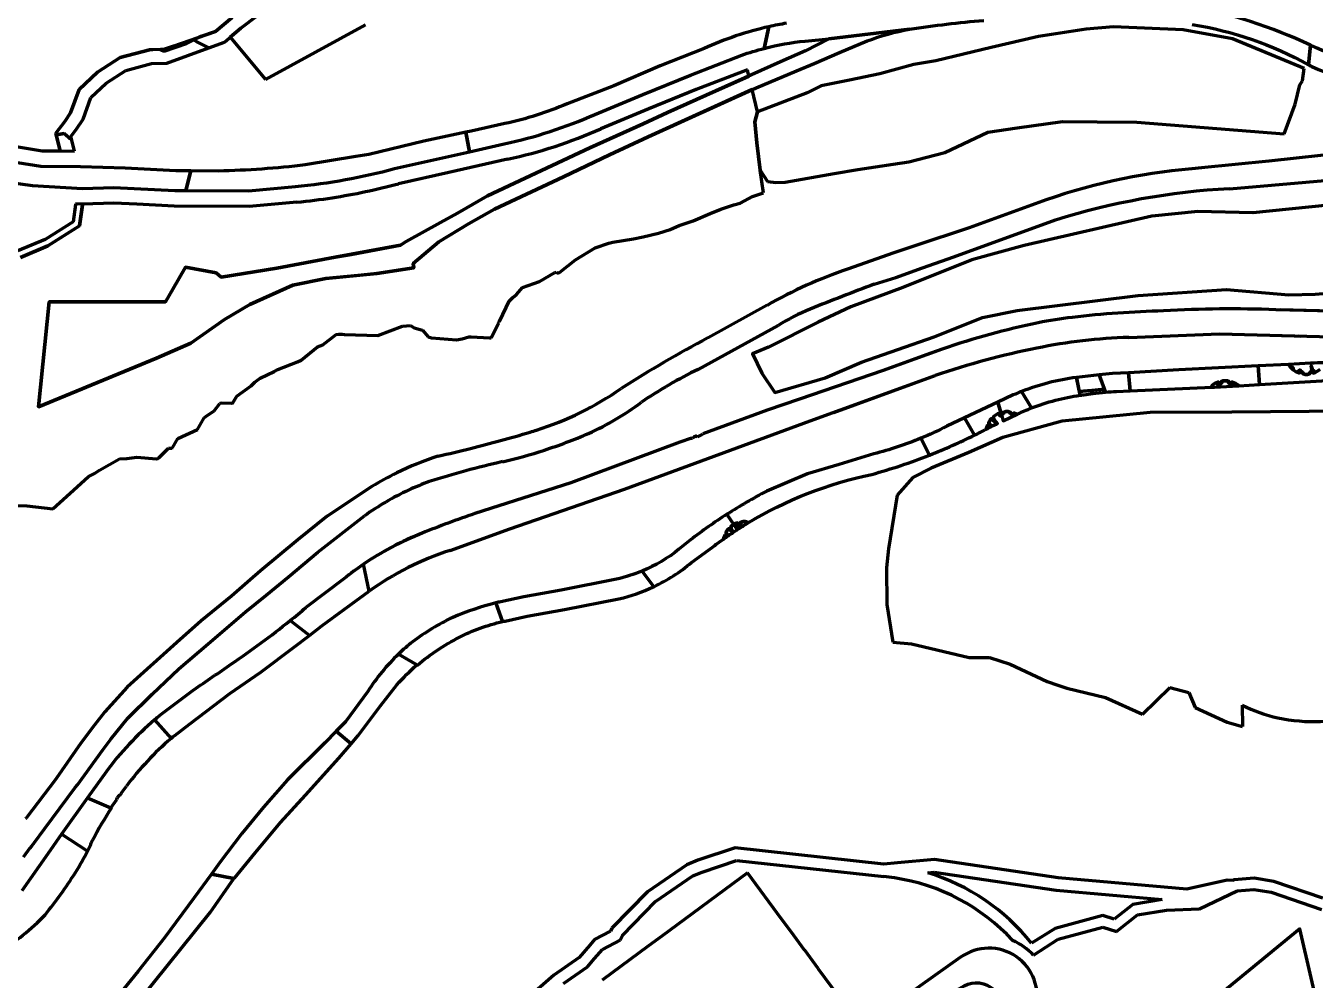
# Model space of a CAD drawing. Header units: inches. Extents: x 4096 to 6070, y 2882 to 5388.
# Drawn here: x 4462.8 to 4648.2, y 4302.5 to 4439.7 of the extents above; entities that cross this region are included whole.
import ezdxf

# ---------------------------------------------------------------- set-up
doc = ezdxf.new("R2010")
doc.units = ezdxf.units.IN
doc.header["$MEASUREMENT"] = 0
doc.linetypes.add('A_CONTINUOUS_LINE', pattern=[0])
for name, color, linetype, lineweight in [('access road', 150, 'Continuous', 30), ('conservation', 92, 'Continuous', 25), ('footpath line', 2, 'Continuous', 30), ('Hatch institutional', 131, 'Continuous', 15), ('Hatch residential', 51, 'Continuous', 15), ('road 2', 1, 'A_CONTINUOUS_LINE', 30), ('secondary road', 40, 'Continuous', 30)]:
    doc.layers.add(name, color=color, linetype=linetype, lineweight=lineweight)

# ---------------------------------------------------------------- blocks, each defined once
blk = doc.blocks.new('residential')
at = {"layer": 'Hatch residential', "lineweight": 90}
for p, q in [((4498.17, 4442.72), (4493.69, 4439.31)), ((4490.04, 4438.86), (4492.44, 4440.87)), ((4482.7, 4436.29), (4490.04, 4438.86)), ((4493.69, 4439.31), (4492.15, 4438.03)), ((4497.22, 4431.97), (4511.58, 4439.79)), ((4492.15, 4438.03), (4497.22, 4431.97)), ((4473.08, 4433.01), (4476.31, 4435.12)), ((4476.31, 4435.12), (4480.53, 4436.23)), ((4480.53, 4436.23), (4481.03, 4436.24)), ((4480.53, 4436.23), (4480.53, 4436.23)), ((4481.03, 4436.24), (4482.7, 4436.29)), ((4470.41, 4430.49), (4473.08, 4433.01)), ((4566.51, 4433.34), (4559.14, 4430.49)), ((4566.73, 4432.44), (4566.51, 4433.34)), ((4560.6, 4429.69), (4566.73, 4432.44)), ((4469.21, 4427.15), (4470.41, 4430.49)), ((4567.21, 4430.51), (4552.24, 4423.71)), ((4559.14, 4430.49), (4552.34, 4427.71)), ((4555.03, 4427.21), (4560.6, 4429.69)), ((4567.99, 4427.31), (4567.21, 4430.51)), ((4552.34, 4427.71), (4545.45, 4424.86)), ((4567.58, 4425.87), (4567.99, 4427.31)), ((4467.07, 4424.21), (4468.37, 4425.93)), ((4468.37, 4425.93), (4469.21, 4427.15)), ((4543.87, 4422.14), (4551.55, 4425.59)), ((4551.55, 4425.59), (4555.03, 4427.21)), ((4567.88, 4422.84), (4567.58, 4425.87)), ((4467.7, 4421.68), (4467.07, 4424.21)), ((4552.24, 4423.71), (4546.71, 4421.1)), ((4460.21, 4422.49), (4465.09, 4421.71)), ((4529.16, 4415.23), (4543.87, 4422.14)), ((4543.87, 4422.14), (4543.87, 4422.14)), ((4568.36, 4418.93), (4567.88, 4422.84)), ((4465.09, 4421.71), (4467.7, 4421.68)), ((4532.04, 4420.48), (4523.58, 4418.57)), ((4546.71, 4421.1), (4540.06, 4417.96)), ((4523.58, 4418.57), (4516.33, 4416.95)), ((4568.85, 4415.65), (4568.36, 4418.93)), ((4540.06, 4417.96), (4530.15, 4413.3)), ((4506.81, 4414.96), (4506.81, 4414.96)), ((4524.81, 4412.75), (4529.16, 4415.23)), ((4565.46, 4414.16), (4567.24, 4415.13)), ((4567.24, 4415.13), (4568.85, 4415.65)), ((4470.9, 4413.92), (4470.49, 4410.89)), ((4475.42, 4414.16), (4470.89, 4414.02)), ((4470.89, 4414.02), (4470.9, 4413.92)), ((4478.73, 4414.01), (4475.42, 4414.16)), ((4484.11, 4413.75), (4478.73, 4414.01)), ((4494.89, 4413.68), (4484.11, 4413.75)), ((4501.73, 4414.32), (4494.89, 4413.68)), ((4522.39, 4411.39), (4524.81, 4412.75)), ((4530.15, 4413.3), (4526.43, 4411.22)), ((4558.74, 4411.61), (4561.16, 4412.69)), ((4561.16, 4412.69), (4562.68, 4413.32)), ((4562.68, 4413.32), (4564.58, 4413.93)), ((4564.58, 4413.93), (4565.46, 4414.16)), ((4470.49, 4410.89), (4465.92, 4408.03)), ((4517.47, 4408.66), (4522.39, 4411.39)), ((4526.43, 4411.22), (4522.14, 4408.59)), ((4555.4, 4410.39), (4556.68, 4410.97)), ((4556.68, 4410.97), (4558.74, 4411.61)), ((4547.18, 4408.58), (4550.13, 4409.06)), ((4550.13, 4409.06), (4551.53, 4409.35)), ((4551.53, 4409.35), (4553.74, 4409.85)), ((4553.74, 4409.85), (4555.4, 4410.39)), ((4465.92, 4408.03), (4461.99, 4406.38)), ((4509.52, 4406.81), (4516.63, 4408.13)), ((4516.63, 4408.13), (4517.47, 4408.66)), ((4522.14, 4408.59), (4518.47, 4405.52)), ((4541.81, 4406.02), (4544.64, 4407.77)), ((4544.64, 4407.77), (4546.61, 4408.43)), ((4546.61, 4408.43), (4547.18, 4408.58)), ((4498.86, 4404.81), (4507.24, 4406.39)), ((4507.24, 4406.39), (4509.52, 4406.81)), ((4518.47, 4405.52), (4518.54, 4404.87)), ((4539.52, 4404.2), (4541.81, 4406.02)), ((4483.89, 4401.79), (4485.74, 4404.98)), ((4485.74, 4404.98), (4490.14, 4404.16)), ((4490.14, 4404.16), (4490.87, 4403.55)), ((4490.87, 4403.55), (4498.86, 4404.81)), ((4505.92, 4403.34), (4501.15, 4402.4)), ((4510.52, 4403.78), (4505.92, 4403.34)), ((4513.23, 4404.04), (4510.52, 4403.78)), ((4510.52, 4403.78), (4510.52, 4403.78)), ((4518.54, 4404.87), (4513.23, 4404.04)), ((4536.6, 4402.91), (4538.82, 4404.21)), ((4538.82, 4404.21), (4539.01, 4404.26)), ((4538.82, 4404.21), (4538.82, 4404.21)), ((4539.01, 4404.26), (4539.28, 4404.12)), ((4539.28, 4404.12), (4539.31, 4404.11)), ((4539.31, 4404.11), (4539.52, 4404.2)), ((4483.13, 4400.48), (4483.89, 4401.79)), ((4501.15, 4402.4), (4494.98, 4399.61)), ((4533.33, 4401.06), (4534.16, 4402.06)), ((4534.16, 4402.06), (4536.6, 4402.91)), ((4464.59, 4384.9), (4466.12, 4399.99)), ((4466.12, 4399.99), (4482.83, 4399.97)), ((4482.83, 4399.97), (4483.13, 4400.48)), ((4494.98, 4399.61), (4491.34, 4397.47)), ((4530.94, 4397.25), (4532.25, 4400.08)), ((4532.25, 4400.08), (4532.77, 4400.59)), ((4532.77, 4400.59), (4533.33, 4401.06)), ((4491.34, 4397.47), (4486.47, 4394.03)), ((4513.39, 4395.16), (4516.91, 4396.5)), ((4516.91, 4396.5), (4518.07, 4396.6)), ((4518.07, 4396.6), (4518.61, 4396.24)), ((4518.61, 4396.24), (4519.81, 4395.93)), ((4519.81, 4395.93), (4520.6, 4394.94)), ((4529.73, 4394.93), (4530.69, 4396.77)), ((4530.68, 4397.07), (4530.8, 4397.09)), ((4530.77, 4396.92), (4530.68, 4397.07)), ((4530.69, 4396.77), (4530.77, 4396.92)), ((4530.69, 4396.77), (4530.69, 4396.77)), ((4530.85, 4397.07), (4530.94, 4397.25)), ((4486.47, 4394.03), (4485.38, 4393.56)), ((4505.49, 4393.82), (4507.4, 4395.27)), ((4507.4, 4395.27), (4507.78, 4395.34)), ((4507.78, 4395.34), (4508.24, 4395.34)), ((4508.24, 4395.34), (4508.58, 4395.27)), ((4508.58, 4395.27), (4513.39, 4395.16)), ((4513.39, 4395.16), (4513.39, 4395.16)), ((4520.6, 4394.94), (4521.09, 4394.79)), ((4521.09, 4394.79), (4524.67, 4394.53)), ((4524.67, 4394.53), (4525.5, 4394.68)), ((4525.5, 4394.68), (4526.45, 4394.97)), ((4526.45, 4394.97), (4526.81, 4394.94)), ((4526.81, 4394.94), (4529.43, 4394.79)), ((4529.43, 4394.79), (4529.65, 4394.83)), ((4529.65, 4394.83), (4529.66, 4394.84)), ((4529.66, 4394.84), (4529.73, 4394.93)), ((4485.38, 4393.56), (4481.53, 4391.91)), ((4485.38, 4393.56), (4485.38, 4393.56)), ((4502.37, 4391.62), (4504.71, 4393.52)), ((4504.71, 4393.52), (4505.49, 4393.82)), ((4481.53, 4391.91), (4464.59, 4384.9)), ((4498.46, 4389.95), (4499.01, 4390.26)), ((4499.01, 4390.26), (4501.81, 4391.34)), ((4501.81, 4391.34), (4502.37, 4391.62)), ((4495.18, 4387.93), (4495.67, 4388.44)), ((4495.67, 4388.44), (4496.46, 4389)), ((4496.46, 4389), (4498.46, 4389.95)), ((4493.1, 4386.42), (4495.18, 4387.93)), ((4489.85, 4384.34), (4490.67, 4385.36)), ((4490.67, 4385.36), (4490.75, 4385.42)), ((4490.75, 4385.42), (4490.87, 4385.45)), ((4490.87, 4385.45), (4492.34, 4385.4)), ((4492.34, 4385.4), (4492.46, 4385.43)), ((4492.46, 4385.43), (4492.52, 4385.48)), ((4492.52, 4385.48), (4493.1, 4386.42)), ((4487.43, 4381.65), (4488.42, 4383.32)), ((4488.42, 4383.32), (4488.66, 4383.49)), ((4488.66, 4383.49), (4489.85, 4384.34)), ((4484.64, 4380.36), (4487.43, 4381.65)), ((4483.87, 4379.02), (4484.64, 4380.36)), ((4473.36, 4375.78), (4476.22, 4377.43)), ((4476.22, 4377.43), (4477.28, 4377.47)), ((4477.28, 4377.47), (4478.72, 4377.65)), ((4478.72, 4377.65), (4481.55, 4377.44)), ((4481.55, 4377.44), (4481.76, 4377.47)), ((4481.76, 4377.47), (4481.89, 4377.55)), ((4481.89, 4377.55), (4483.3, 4378.93)), ((4483.3, 4378.93), (4483.75, 4378.93)), ((4483.75, 4378.93), (4483.78, 4378.94)), ((4483.78, 4378.94), (4483.87, 4379.02)), ((4472.66, 4375.33), (4473.36, 4375.78)), ((4470.14, 4373.38), (4471.79, 4374.86)), ((4471.79, 4374.86), (4472.66, 4375.33)), ((4466.64, 4370.25), (4470.14, 4373.38)), ((4458.01, 4370.71), (4462.92, 4370.68)), ((4462.92, 4370.68), (4466.64, 4370.25))]:
    blk.add_line(p, q, dxfattribs=at)
for centre, radius, start, end in [((4517.39, 4488.08), 69.16, 282.2288, 293.9326), ((4493.05, 4504.26), 90.36, 278.7584, 284.9263), ((4493.05, 4504.26), 90.36, 275.5105, 278.7584), ((4529.75, 4394.26), 3.02, 68.67, 69.6599)]:
    blk.add_arc(centre, radius, start, end, dxfattribs=at)
blk = doc.blocks.new('conservation')
at = {"layer": 'conservation', "lineweight": 90}
blk.add_lwpolyline([(4650.02, 4413.89), (4639.18, 4412.78), (4631.26, 4412.97), (4624.67, 4412.28), (4606.3, 4408.1), (4598.78, 4406.02), (4588.85, 4402.07), (4581.38, 4399.25), (4576.68, 4397.05), (4569.55, 4393.48), (4567.23, 4392.5), (4568.58, 4389.74), (4570.48, 4386.96), (4577.7, 4389.05), (4582.92, 4391.33), (4593.38, 4394.94), (4600.32, 4397.73), (4605.31, 4398.72), (4616.9, 4400.18), (4622.68, 4400.88), (4635.38, 4401.75), (4644.38, 4401.01), (4648.14, 4401.07), (4654.11, 4401.59)], dxfattribs=at)
blk = doc.blocks.new('road')
at = {"layer": 'road 2', "lineweight": 90}
for p, q in [((4652.49, 4398.59), (4642.48, 4398.83)), ((4652.49, 4398.59), (4642.48, 4398.83)), ((4652.49, 4398.59), (4643.1, 4398.82)), ((4621.36, 4394.88), (4634.39, 4395.37)), ((4621.36, 4394.88), (4634.39, 4395.37)), ((4634.39, 4395.37), (4645.23, 4395.09)), ((4634.39, 4395.37), (4645.23, 4395.09)), ((4643.29, 4395.14), (4650.59, 4394.96)), ((4645.76, 4395.08), (4646.08, 4395.07)), ((4645.76, 4395.08), (4646.08, 4395.07)), ((4594.51, 4393.2), (4586.02, 4390.12)), ((4592.24, 4392.37), (4586.02, 4390.12)), ((4594.51, 4393.2), (4592.24, 4392.37)), ((4592.24, 4392.37), (4592.24, 4392.37)), ((4586.02, 4390.12), (4573.99, 4386.01)), ((4586.02, 4390.12), (4573.99, 4386.01)), ((4575.52, 4382.86), (4593.5, 4389.4)), ((4578.95, 4384.1), (4593.5, 4389.4)), ((4593.5, 4389.4), (4593.5, 4389.4)), ((4573.99, 4386.01), (4569.38, 4384.43)), ((4573.99, 4386.01), (4569.38, 4384.43)), ((4569.38, 4384.43), (4560.09, 4381)), ((4569.38, 4384.43), (4560.09, 4381)), ((4570.98, 4381.21), (4575.52, 4382.86)), ((4570.98, 4381.21), (4575.52, 4382.86)), ((4548.84, 4373.04), (4570.98, 4381.21)), ((4548.84, 4373.04), (4570.98, 4381.21)), ((4570.98, 4381.21), (4570.98, 4381.21)), ((4556.79, 4379.79), (4541.12, 4373.99)), ((4556.79, 4379.79), (4541.12, 4373.99)), ((4558.46, 4380.4), (4556.79, 4379.79)), ((4558.46, 4380.4), (4556.79, 4379.79)), ((4558.84, 4380.52), (4558.6, 4380.41)), ((4558.84, 4380.52), (4558.6, 4380.41)), ((4559.26, 4380.7), (4558.82, 4380.53)), ((4559.26, 4380.7), (4558.82, 4380.53)), ((4558.82, 4380.53), (4558.84, 4380.52)), ((4558.82, 4380.53), (4558.84, 4380.52)), ((4559.2, 4380.61), (4559.26, 4380.7)), ((4559.2, 4380.61), (4559.26, 4380.7)), ((4559.32, 4380.58), (4559.2, 4380.61)), ((4559.32, 4380.58), (4559.2, 4380.61)), ((4541.12, 4373.99), (4527.31, 4369.54)), ((4541.12, 4373.99), (4527.31, 4369.54)), ((4532.36, 4367.35), (4548.84, 4373.04)), ((4532.36, 4367.35), (4548.84, 4373.04)), ((4548.84, 4373.04), (4548.84, 4373.04)), ((4523.76, 4364.26), (4532.36, 4367.35)), ((4523.76, 4364.26), (4532.36, 4367.35)), ((4512.15, 4358.39), (4511.32, 4362.27)), ((4511.32, 4362.27), (4511.32, 4362.27)), ((4508.51, 4360.19), (4503.04, 4356.06)), ((4508.51, 4360.19), (4503.04, 4356.06)), ((4505.32, 4353.4), (4512.15, 4358.39)), ((4507.15, 4354.73), (4512.15, 4358.39)), ((4512.15, 4358.39), (4512.15, 4358.39)), ((4503.04, 4356.06), (4503.04, 4356.06)), ((4503.53, 4352.03), (4500.76, 4354.16)), ((4503.53, 4352.03), (4505.32, 4353.4)), ((4501.39, 4350.4), (4503.53, 4352.03)), ((4496.57, 4346.73), (4501.39, 4350.4)), ((4501.39, 4350.4), (4501.39, 4350.4)), ((4492.12, 4343.68), (4496.57, 4346.73)), ((4486.91, 4344.21), (4481.96, 4340.47)), ((4486.31, 4339.28), (4492.12, 4343.68)), ((4481.27, 4339.89), (4483.64, 4337.21)), ((4484.18, 4337.66), (4486.31, 4339.28)), ((4483.64, 4337.21), (4483.64, 4337.21)), ((4474.34, 4332.49), (4471.64, 4328.69)), ((4476.21, 4329.09), (4476.28, 4329.03)), ((4476.28, 4329.03), (4476.52, 4329.37)), ((4476.52, 4329.37), (4476.52, 4329.38)), ((4476.54, 4329.4), (4477.24, 4330.38)), ((4471.64, 4328.69), (4467.91, 4323.45)), ((4471.64, 4328.69), (4475.01, 4327.26)), ((4475.01, 4327.26), (4475.85, 4328.43)), ((4475.09, 4327.23), (4475.09, 4327.23)), ((4475.85, 4328.49), (4475.94, 4328.73)), ((4475.85, 4328.43), (4475.85, 4328.49)), ((4467.91, 4323.45), (4465.92, 4320.65)), ((4471.63, 4321.04), (4467.91, 4323.45)), ((4465.92, 4320.65), (4462.2, 4315.3)), ((4465.55, 4311.88), (4465.55, 4311.88))]:
    blk.add_line(p, q, dxfattribs=at)
for centre, radius, start, end in [((4619.31, 4343.8), 54.3, 96.4453, 101.6798), ((4619.31, 4343.8), 54.3, 96.4453, 101.6798), ((4629.93, 4255.39), 143.34, 91.4359, 96.6968), ((4629.93, 4255.39), 143.34, 91.4359, 96.6968), ((4635.94, 4232.66), 166.31, 87.7486, 93.3119), ((4635.94, 4232.66), 166.31, 87.7486, 93.3119), ((4629.75, 4291.48), 107.64, 101.486, 109.1082), ((4629.75, 4291.48), 107.64, 101.486, 109.1082), ((4623.86, 4315.82), 79.09, 91.8112, 101.4667), ((4623.86, 4315.82), 79.09, 91.8112, 101.4667), ((4632.94, 4271.98), 123.87, 101.5509, 108.5677), ((4632.94, 4271.98), 123.87, 101.5509, 108.5677), ((4558.28, 4383.41), 3.02, 290.3401, 306.9772), ((4558.28, 4383.41), 3.02, 290.3401, 306.9772), ((4558.28, 4383.41), 3.02, 273.552, 276.1128), ((4558.28, 4383.41), 3.02, 273.552, 276.1128), ((4564.42, 4258.37), 117.2, 108.4593, 112.4156), ((4564.42, 4258.37), 117.2, 108.4593, 112.4156), ((4535.54, 4326.63), 43.09, 111.5231, 128.8561), ((4535.54, 4326.63), 43.09, 111.5231, 124.1945), ((4536.46, 4324.74), 41.51, 107.814, 125.8484), ((4536.46, 4324.74), 41.51, 107.814, 125.8485), ((4535.54, 4326.63), 43.09, 124.1945, 128.8561), ((4427.97, 4443.98), 115.61, 309.0231, 310.4926), ((4427.97, 4443.98), 115.61, 303.8264, 309.0231), ((4278.99, 4652.7), 372.01, 303.9798, 304.9923), ((4510.62, 4305.5), 45.21, 129.3357, 130.4793), ((4510.62, 4305.5), 45.21, 130.4793, 143.3526), ((4510.62, 4305.5), 41.63, 130.3925, 143.3023), ((4510.62, 4305.5), 41.63, 129.4295, 130.3925), ((4478.46, 4327.07), 3.02, 138.0933, 146.6163), ((4478.46, 4327.07), 3.02, 129.6194, 130.058), ((4522.18, 4296.39), 56.29, 146.7824, 152.2709), ((4438.59, 4337.43), 36.88, 333.6192, 336.2575), ((4438.59, 4337.43), 36.88, 328.109, 333.6192), ((4407.89, 4357.86), 73.75, 321.4281, 327.2348), ((4442.33, 4334.06), 32.11, 300.8596, 316.312)]:
    blk.add_arc(centre, radius, start, end, dxfattribs=at)
blk = doc.blocks.new('road 5')
at = {"layer": 'footpath line', "lineweight": 90}
for p, q in [((4493.69, 4439.31), (4498.17, 4442.72)), ((4492.44, 4440.87), (4490.04, 4438.86)), ((4490.04, 4438.86), (4487.92, 4438.12)), ((4491.32, 4437.33), (4493.69, 4439.31)), ((4485.86, 4437.14), (4482.66, 4436.04)), ((4482.66, 4436.04), (4485.86, 4437.14)), ((4484.02, 4436.75), (4482.7, 4436.29)), ((4484.44, 4436.81), (4484.02, 4436.75)), ((4485.84, 4437.2), (4484.44, 4436.81)), ((4486.84, 4437.63), (4485.84, 4437.2)), ((4486.92, 4437.64), (4485.86, 4437.14)), ((4485.86, 4437.14), (4486.92, 4437.64)), ((4485.86, 4437.14), (4485.86, 4437.14)), ((4486.92, 4437.64), (4486.84, 4437.63)), ((4486.96, 4437.63), (4486.92, 4437.64)), ((4486.92, 4437.64), (4486.92, 4437.64)), ((4487.92, 4438.12), (4486.93, 4437.65)), ((4486.93, 4437.65), (4487.33, 4437.37)), ((4487.33, 4437.37), (4486.96, 4437.63)), ((4487.33, 4437.37), (4489.08, 4436.51)), ((4489.08, 4436.51), (4487.33, 4437.37)), ((4489.08, 4436.51), (4491.32, 4437.33)), ((4476.31, 4435.12), (4473.08, 4433.01)), ((4480.53, 4436.23), (4476.31, 4435.12)), ((4482.11, 4436.27), (4480.53, 4436.23)), ((4482.7, 4436.29), (4482.11, 4436.27)), ((4482.66, 4436.04), (4482.11, 4436.27)), ((4482.11, 4436.27), (4482.66, 4436.04)), ((4483.06, 4434.3), (4489.08, 4436.51)), ((4489.08, 4436.51), (4489.08, 4436.51)), ((4473.08, 4433.01), (4470.41, 4430.49)), ((4474.32, 4431.43), (4477.14, 4433.26)), ((4477.14, 4433.26), (4480.82, 4434.24)), ((4480.82, 4434.24), (4483.06, 4434.3)), ((4472.13, 4429.36), (4474.32, 4431.43)), ((4470.41, 4430.49), (4469.21, 4427.15)), ((4471, 4426.23), (4472.13, 4429.36)), ((4468.37, 4425.93), (4467.07, 4424.21)), ((4469.21, 4427.15), (4468.37, 4425.93)), ((4469.99, 4424.76), (4471, 4426.23)), ((4467.07, 4424.21), (4467.12, 4424)), ((4467.12, 4424), (4467.69, 4424.08)), ((4467.69, 4424.08), (4467.12, 4424)), ((4467.12, 4424), (4467.7, 4421.68)), ((4467.69, 4424.08), (4468.32, 4424.17)), ((4468.29, 4424.17), (4467.69, 4424.08)), ((4468.34, 4424.15), (4468.29, 4424.17)), ((4468.32, 4424.17), (4469.11, 4423.48)), ((4469.11, 4423.48), (4468.34, 4424.15)), ((4469.24, 4423.77), (4469.99, 4424.76)), ((4469.33, 4423.44), (4469.24, 4423.77)), ((4469.11, 4423.48), (4469.18, 4423.44)), ((4469.18, 4423.44), (4469.11, 4423.48)), ((4469.18, 4423.44), (4469.26, 4423.43)), ((4469.26, 4423.43), (4469.18, 4423.44)), ((4469.26, 4423.43), (4469.33, 4423.44)), ((4469.33, 4423.44), (4469.26, 4423.43)), ((4469.77, 4421.66), (4469.33, 4423.44)), ((4469.33, 4423.44), (4469.33, 4423.44)), ((4467.7, 4421.68), (4469.77, 4421.66)), ((4469.89, 4413.96), (4469.56, 4411.49)), ((4470.89, 4414.02), (4469.89, 4414.08)), ((4469.89, 4414.08), (4469.89, 4413.96)), ((4470.49, 4410.89), (4470.9, 4413.92)), ((4470.9, 4413.92), (4470.89, 4414.02)), ((4469.56, 4411.49), (4465.54, 4408.96)), ((4465.92, 4408.03), (4470.49, 4410.89)), ((4470.49, 4410.89), (4470.49, 4410.89)), ((4465.54, 4408.96), (4461.6, 4407.31)), ((4461.99, 4406.38), (4465.92, 4408.03)), ((4564.76, 4321.5), (4559.37, 4319.71)), ((4586.15, 4319.16), (4564.76, 4321.5)), ((4564.76, 4321.5), (4564.76, 4321.5)), ((4593.4, 4319.81), (4588.1, 4319.34)), ((4611.18, 4317.17), (4593.4, 4319.81)), ((4557.83, 4319.06), (4552.15, 4315.18)), ((4559.37, 4319.71), (4557.83, 4319.06)), ((4558.69, 4317.47), (4560, 4318.02)), ((4560, 4318.02), (4564.95, 4319.67)), ((4564.95, 4319.67), (4586.13, 4317.36)), ((4588.1, 4319.34), (4586.15, 4319.16)), ((4592.47, 4317.92), (4593.35, 4317.99)), ((4593.35, 4317.99), (4610.92, 4315.39)), ((4553.31, 4313.79), (4558.69, 4317.47)), ((4592.47, 4317.92), (4592.47, 4317.92)), ((4629.69, 4315.58), (4611.18, 4317.17)), ((4635.52, 4316.87), (4629.69, 4315.58)), ((4636.26, 4316.8), (4635.52, 4316.87)), ((4636.49, 4316.91), (4636.26, 4316.8)), ((4639.39, 4317.13), (4636.49, 4316.91)), ((4642.21, 4316.67), (4639.39, 4317.13)), ((4649.23, 4314.25), (4642.21, 4316.67)), ((4552.15, 4315.18), (4547.04, 4309.94)), ((4610.92, 4315.39), (4626.15, 4314.08)), ((4631.52, 4312.75), (4636.92, 4315.34)), ((4636.92, 4315.34), (4639.32, 4315.52)), ((4639.32, 4315.52), (4641.82, 4315.11)), ((4641.82, 4315.11), (4649.06, 4312.62)), ((4548.54, 4308.9), (4553.31, 4313.79)), ((4621.93, 4313.37), (4619.27, 4311.24)), ((4626.15, 4314.08), (4621.93, 4313.37)), ((4622.61, 4311.86), (4626.77, 4312.56)), ((4626.77, 4312.56), (4631.52, 4312.75)), ((4617.64, 4311.77), (4610.79, 4309.92)), ((4619.27, 4311.24), (4617.64, 4311.77)), ((4619.59, 4309.45), (4622.61, 4311.86)), ((4622.61, 4311.86), (4622.61, 4311.86)), ((4546.85, 4309.53), (4544.54, 4308.31)), ((4547.04, 4309.94), (4546.85, 4309.53)), ((4548.23, 4308.22), (4548.54, 4308.9)), ((4610.79, 4309.92), (4607.37, 4307.78)), ((4611.2, 4308.38), (4617.6, 4310.1)), ((4617.6, 4310.1), (4619.59, 4309.45)), ((4543.85, 4307.52), (4542.31, 4305.75)), ((4544.54, 4308.31), (4543.85, 4307.52)), ((4544.54, 4305.57), (4545.67, 4306.87)), ((4545.67, 4306.87), (4548.23, 4308.22)), ((4607.67, 4306.06), (4611.2, 4308.38)), ((4542.31, 4305.75), (4538.68, 4303.21)), ((4543.52, 4304.4), (4544.54, 4305.57)), ((4538.68, 4303.21), (4520.35, 4287.21)), ((4540.07, 4301.99), (4543.52, 4304.4))]:
    blk.add_line(p, q, dxfattribs=at)
for centre, radius, start, end in [((4583.4, 4288.55), 28.94, 81.5289, 84.5896), ((4583.4, 4288.55), 28.94, 42.723, 81.5289), ((4583.4, 4288.55), 30.74, 38.7364, 72.8371), ((4601.24, 4300.13), 8.74, 42.6884, 67.0065)]:
    blk.add_arc(centre, radius, start, end, dxfattribs=at)

msp = doc.modelspace()

# ---------------------------------------------------------------- linework, layer by layer
at = {"layer": 'access road', "lineweight": 90}
for points in [[(4630.47, 4439.87, -0.086674), (4647.2, 4434.06), (4647.48, 4436.87, 0.060653), (4629.89, 4442.62, 0.059778)], [(4572.12, 4440.03, 0.013518), (4569.62, 4439.54), (4568.94, 4436.42, -0.037314), (4574.8, 4437.47), (4578.2, 4437.77), (4589.83, 4439.19, -0.016975), (4600.52, 4440.44)], [(4648.82, 4390.26, -0.086249), (4647.93, 4389.74), (4647.81, 4389.76), (4647.88, 4389.88), (4648.05, 4389.98), (4647.97, 4390.1), (4647.79, 4390.21), (4647.56, 4390.79), (4647.65, 4390.32), (4647.57, 4389.93), (4647.43, 4389.94), (4647.43, 4389.76), (4647.34, 4389.79), (4647.27, 4389.76), (4647.35, 4389.69), (4647.4, 4389.71), (4647.44, 4389.67), (4647.2, 4389.57, -0.026678), (4646.88, 4389.55, -0.026678), (4646.56, 4389.57), (4646.32, 4389.67), (4646.36, 4389.71), (4646.41, 4389.69), (4646.49, 4389.76), (4646.42, 4389.79), (4646.33, 4389.76), (4646.33, 4389.94), (4646.19, 4389.93), (4645.96, 4390.21), (4645.79, 4390.1), (4645.71, 4389.98), (4645.88, 4389.88), (4645.95, 4389.76), (4645.83, 4389.74, -0.101199), (4644.8, 4390.38), (4644.9, 4390.37), (4645, 4390.43), (4644.92, 4390.51), (4644.87, 4390.55), (4644.8, 4390.58), (4644.75, 4390.52), (4644.75, 4390.43, -0.051384), (4644.36, 4390.91), (4644.33, 4391), (4639.95, 4390.78), (4640.15, 4388.1), (4649.91, 4388.69, -0.033758)], [(4649.49, 4391.24, 0.002546), (4647.49, 4391.16), (4644.33, 4391), (4644.36, 4390.91, 0.046151), (4644.71, 4390.47), (4644.8, 4390.58), (4644.89, 4390.54), (4645.02, 4390.42), (4644.96, 4390.4), (4644.85, 4390.34, 0.095927), (4645.83, 4389.74), (4645.95, 4389.76), (4645.88, 4389.88), (4645.71, 4389.98), (4645.79, 4390.1), (4645.96, 4390.21), (4646.19, 4389.93), (4646.33, 4389.94), (4646.33, 4389.82), (4646.39, 4389.78), (4646.42, 4389.79), (4646.49, 4389.76), (4646.36, 4389.65), (4646.56, 4389.57, 0.026678), (4646.88, 4389.55, 0.026678), (4647.2, 4389.57), (4647.39, 4389.65), (4647.27, 4389.76), (4647.34, 4389.79), (4647.37, 4389.78), (4647.43, 4389.82), (4647.43, 4389.94), (4647.57, 4389.93), (4647.65, 4390.32), (4647.65, 4390.32), (4647.56, 4390.79), (4647.79, 4390.21), (4647.97, 4390.1), (4648.05, 4389.98), (4647.88, 4389.88), (4647.81, 4389.76), (4647.93, 4389.74, 0.086249), (4648.82, 4390.26)]]:
    msp.add_lwpolyline(points, format="xyb", dxfattribs=at)
for points in [[(4522.14, 4408.59), (4526.43, 4411.22), (4530.15, 4413.3), (4540.06, 4417.96), (4546.71, 4421.1), (4552.24, 4423.71), (4567.77, 4430.77), (4573.57, 4433.2), (4576.1, 4434.25), (4579.76, 4435.81), (4583.75, 4437.49), (4583.75, 4437.49, -0.045282), (4589.83, 4439.19), (4578.2, 4437.77), (4574.85, 4436.09), (4571.26, 4434.47), (4560.6, 4429.69), (4555.03, 4427.21), (4551.55, 4425.59), (4543.87, 4422.14), (4529.16, 4415.23), (4524.81, 4412.75), (4522.39, 4411.39), (4517.47, 4408.66), (4516.63, 4408.13), (4507.24, 4406.39), (4498.86, 4404.81), (4490.87, 4403.55), (4490.14, 4404.16), (4485.74, 4404.98), (4483.89, 4401.79), (4482.83, 4399.97), (4466.12, 4399.99), (4464.59, 4384.9), (4481.53, 4391.91), (4486.47, 4394.03), (4491.34, 4397.47), (4494.98, 4399.61), (4501.15, 4402.4), (4505.92, 4403.34), (4513.23, 4404.04), (4518.54, 4404.87), (4518.47, 4405.52), (4522.14, 4408.59)], [(4558.31, 4432.58), (4565.7, 4435.44), (4565.7, 4435.44, -0.02122), (4568.94, 4436.42), (4569.62, 4439.54, 0.052459), (4560.28, 4436.38), (4553.99, 4433.89), (4547.29, 4431.03), (4540.59, 4428.45, -0.047108), (4531.65, 4425.6), (4526.8, 4424.52), (4526.03, 4424.36), (4526.55, 4421.55), (4531.55, 4422.68, 0.051259), (4544.56, 4426.93), (4551.49, 4429.8), (4558.31, 4432.58)], [(4675.47, 4433.08), (4670.72, 4433.05), (4661.22, 4433.38), (4661.22, 4433.38, -0.098119), (4648.29, 4436.49, 0.002921), (4647.48, 4436.87), (4647.2, 4434.06, -0.002515), (4647.65, 4433.81, 0.120671), (4664.22, 4430.93), (4672.28, 4430.66), (4675.13, 4430.64), (4675.47, 4433.08)], [(4523.09, 4420.76), (4526.55, 4421.55), (4526.03, 4424.36), (4519.97, 4423.06), (4512.08, 4421.18), (4510.19, 4420.88), (4502.93, 4419.66, -0.023646), (4490.46, 4418.78), (4486.48, 4418.8), (4485.77, 4415.99), (4494.8, 4415.94), (4501.52, 4416.56, 0.041228), (4515.79, 4419.14), (4523.09, 4420.76)], [(4486.48, 4418.8), (4484.34, 4418.81), (4477.05, 4419.18), (4470.64, 4419.4), (4464.9, 4419.46), (4461.57, 4419.99), (4455.06, 4418.51, 0.051665), (4458.85, 4417.39), (4463.71, 4416.71), (4470.92, 4416.27), (4475.44, 4416.41), (4484.17, 4416), (4485.77, 4415.99), (4486.48, 4418.8)], [(4639.95, 4390.78), (4628.56, 4390.2), (4621.3, 4389.8), (4621.55, 4387.2), (4633.34, 4387.7), (4633.27, 4387.94, -0.086249), (4634.16, 4388.46), (4634.28, 4388.44), (4634.21, 4388.32), (4634.04, 4388.22), (4634.12, 4388.1), (4634.3, 4387.99), (4634.52, 4388.27), (4634.66, 4388.26), (4634.66, 4388.38), (4634.72, 4388.42), (4634.75, 4388.41), (4634.82, 4388.44), (4634.74, 4388.51), (4634.69, 4388.49), (4634.65, 4388.53), (4634.89, 4388.63, -0.026678), (4635.21, 4388.65, -0.026678), (4635.53, 4388.63), (4635.77, 4388.53), (4635.73, 4388.49), (4635.68, 4388.51), (4635.6, 4388.44), (4635.67, 4388.41), (4635.7, 4388.42), (4635.76, 4388.38), (4635.76, 4388.26), (4635.9, 4388.27), (4636, 4388.14), (4636.22, 4388.15), (4636.38, 4388.22), (4636.22, 4388.32), (4636.14, 4388.44), (4636.26, 4388.46, -0.088664), (4637.18, 4387.92), (4640.15, 4388.1), (4639.95, 4390.78)], [(4613.81, 4389.12, 0.059572), (4605.94, 4387.1), (4607.36, 4384.73, -0.057158), (4614.34, 4386.55), (4613.81, 4389.12, 0.059572)], [(4621.3, 4389.8), (4619, 4389.67), (4617.1, 4389.47), (4618.02, 4387.01, -0.008443), (4619.6, 4387.12), (4621.55, 4387.2), (4621.3, 4389.8)], [(4637.15, 4387.92), (4637.15, 4387.94, 0.086249), (4636.26, 4388.46), (4636.14, 4388.44), (4636.22, 4388.32), (4636.38, 4388.22), (4636.22, 4388.15), (4636, 4388.14), (4635.9, 4388.27), (4635.76, 4388.26), (4635.76, 4388.38), (4635.7, 4388.42), (4635.67, 4388.41), (4635.6, 4388.44), (4635.68, 4388.51), (4635.73, 4388.49), (4635.77, 4388.53), (4635.53, 4388.63, 0.026678), (4635.21, 4388.65, 0.026678), (4634.89, 4388.63), (4634.65, 4388.53), (4634.69, 4388.49), (4634.74, 4388.51), (4634.82, 4388.44), (4634.75, 4388.41), (4634.72, 4388.42), (4634.66, 4388.38), (4634.66, 4388.26), (4634.52, 4388.27), (4634.3, 4387.99), (4634.12, 4388.1), (4634.04, 4388.22), (4634.21, 4388.32), (4634.28, 4388.44), (4634.16, 4388.46, 0.086249), (4633.27, 4387.94), (4633.34, 4387.7), (4633.67, 4387.71), (4637.15, 4387.92)], [(4605.94, 4387.1, 0.009412), (4604.75, 4386.61), (4602.52, 4385.56), (4603.06, 4383.74), (4603.14, 4383.83), (4603.28, 4383.82), (4603.28, 4383.94), (4603.34, 4383.98), (4603.37, 4383.97), (4603.44, 4384), (4603.36, 4384.07), (4603.31, 4384.05), (4603.27, 4384.09), (4603.51, 4384.19, -0.026678), (4603.83, 4384.21, -0.026678), (4604.15, 4384.19), (4604.39, 4384.09), (4604.35, 4384.05), (4604.3, 4384.07), (4604.22, 4384), (4604.29, 4383.97), (4604.32, 4383.98), (4604.38, 4383.94), (4604.38, 4383.82), (4604.52, 4383.83), (4604.62, 4383.7), (4604.83, 4383.71), (4605, 4383.78), (4604.83, 4383.88), (4604.76, 4384), (4604.87, 4384.02, -0.037057), (4605.28, 4383.83), (4605.39, 4383.89), (4605.39, 4383.89, -0.01687), (4607.36, 4384.73), (4605.94, 4387.1, 0.009412)], [(4616.03, 4387.25), (4614.24, 4387.08), (4614.34, 4386.55, -0.004503), (4614.91, 4386.62, -0.006676), (4616.16, 4386.8), (4616.03, 4387.25)], [(4617.86, 4387.42), (4616.03, 4387.25), (4616.16, 4386.8, -0.009924), (4618.02, 4387.01), (4617.86, 4387.42)], [(4602.52, 4385.56), (4597.73, 4383.3), (4599.17, 4380.82, 0.005592), (4600.85, 4381.68, -0.025594), (4600.92, 4381.98), (4601.01, 4382.17), (4601.06, 4382.21), (4601.05, 4382.15), (4601.12, 4382.17), (4601.14, 4382.23), (4601.22, 4382.23), (4601.51, 4382.18), (4601.41, 4382.32), (4601.37, 4382.44), (4601.24, 4382.42), (4601.21, 4382.52), (4601.22, 4382.61), (4601.31, 4382.85, -0.037206), (4601.58, 4383.21), (4602.39, 4382.46), (4602.47, 4382.5), (4602.03, 4383.02), (4601.89, 4383.5, -0.086249), (4602.78, 4384.02), (4602.9, 4384), (4602.82, 4383.88), (4602.66, 4383.78), (4602.74, 4383.66), (4602.91, 4383.55), (4603.06, 4383.74), (4602.52, 4385.56)], [(4599.17, 4380.82), (4597.73, 4383.3), (4595.18, 4382.09, -0.020098), (4591.44, 4380.37), (4592.71, 4377.96, 0.020902), (4599.17, 4380.82)], [(4601.58, 4383.21, 0.037206), (4601.31, 4382.85), (4601.22, 4382.61), (4601.21, 4382.52), (4601.24, 4382.42), (4601.37, 4382.44), (4601.41, 4382.32), (4601.51, 4382.18), (4601.22, 4382.23), (4601.14, 4382.23), (4601.12, 4382.17), (4601.05, 4382.15), (4601.06, 4382.21), (4601.01, 4382.17), (4600.92, 4381.98, 0.024748), (4600.85, 4381.69), (4600.86, 4381.68, 0.002903), (4601.72, 4382.14), (4602.39, 4382.46), (4601.58, 4383.21, 0.037206)], [(4604.3, 4384.07), (4604.35, 4384.05), (4604.39, 4384.09), (4604.15, 4384.19, 0.026678), (4603.83, 4384.21, 0.026678), (4603.51, 4384.19), (4603.27, 4384.09), (4603.31, 4384.05), (4603.36, 4384.07), (4603.44, 4384), (4603.37, 4383.97), (4603.34, 4383.98), (4603.28, 4383.94), (4603.28, 4383.82), (4603.14, 4383.83), (4603.06, 4383.74), (4603.31, 4382.9), (4605.28, 4383.83, 0.037057), (4604.87, 4384.02), (4604.76, 4384), (4604.83, 4383.88), (4605, 4383.78), (4604.83, 4383.71), (4604.62, 4383.7), (4604.52, 4383.83), (4604.38, 4383.82), (4604.38, 4383.94), (4604.32, 4383.98), (4604.29, 4383.97), (4604.22, 4384), (4604.3, 4384.07)], [(4584.42, 4375.18, 0.0259), (4592.71, 4377.96), (4591.44, 4380.37, -0.034701), (4584.69, 4378.13), (4579.69, 4376.58), (4575.17, 4375.27), (4569.29, 4372.77, 0.021338), (4563.58, 4369.45), (4563.62, 4369.38), (4564.55, 4367.99, -0.041728), (4565, 4368.21), (4565.12, 4368.19), (4565.05, 4368.07), (4564.88, 4367.97), (4564.96, 4367.85), (4565.14, 4367.74), (4565.36, 4368.02), (4565.5, 4368.01), (4565.5, 4368.13), (4565.56, 4368.17), (4565.59, 4368.16), (4565.66, 4368.19), (4565.58, 4368.26), (4565.53, 4368.24), (4565.49, 4368.28), (4565.73, 4368.38, -0.026678), (4566.05, 4368.4, -0.026678), (4566.37, 4368.38), (4566.61, 4368.28), (4566.57, 4368.24), (4566.52, 4368.26), (4566.44, 4368.19), (4566.51, 4368.16), (4566.53, 4368.16, -0.085857), (4584.42, 4375.18, 0.0259)], [(4563.08, 4365.89, -0.023548), (4563.14, 4366.17), (4563.24, 4366.35), (4563.29, 4366.39), (4563.28, 4366.33), (4563.35, 4366.35), (4563.37, 4366.41), (4563.45, 4366.41), (4563.74, 4366.36), (4563.64, 4366.51), (4563.6, 4366.63), (4563.47, 4366.61), (4563.44, 4366.71), (4563.45, 4366.8), (4563.53, 4367.04, -0.037206), (4563.81, 4367.39), (4564.43, 4366.82, -0.000533), (4564.53, 4366.89), (4564.25, 4367.21), (4564.11, 4367.69, -0.044361), (4564.55, 4367.99), (4563.62, 4369.38), (4563.59, 4369.43), (4563.57, 4369.45, 0.020639), (4558.34, 4365.78), (4556.67, 4364.41, -0.06944), (4551.4, 4361.29), (4553.04, 4359.03, 0.065679), (4558.48, 4362.53), (4561.43, 4364.67, -0.009084), (4563.08, 4365.89, -0.023548)], [(4564.55, 4367.99, 0.044361), (4564.11, 4367.69), (4564.25, 4367.21), (4564.53, 4366.89, -0.002811), (4565.06, 4367.24), (4564.55, 4367.99, 0.044361)], [(4566.52, 4368.15), (4566.44, 4368.19), (4566.52, 4368.26), (4566.57, 4368.24), (4566.61, 4368.28), (4566.37, 4368.38, 0.026678), (4566.05, 4368.4, 0.026678), (4565.73, 4368.38), (4565.49, 4368.28), (4565.53, 4368.24), (4565.58, 4368.26), (4565.66, 4368.19), (4565.59, 4368.16), (4565.56, 4368.17), (4565.5, 4368.13), (4565.5, 4368.01), (4565.36, 4368.02), (4565.14, 4367.74), (4564.96, 4367.85), (4564.88, 4367.97), (4565.05, 4368.07), (4565.12, 4368.19), (4565, 4368.21, 0.041728), (4564.55, 4367.99), (4565.06, 4367.24, -0.007653), (4566.52, 4368.15)], [(4563.74, 4366.36), (4563.74, 4366.36), (4563.45, 4366.41), (4563.37, 4366.41), (4563.35, 4366.35), (4563.28, 4366.33), (4563.29, 4366.39), (4563.24, 4366.35), (4563.14, 4366.17, 0.023548), (4563.08, 4365.89, -0.003598), (4563.74, 4366.36)], [(4563.81, 4367.39, 0.037206), (4563.53, 4367.04), (4563.45, 4366.8), (4563.44, 4366.71), (4563.47, 4366.61), (4563.6, 4366.63), (4563.64, 4366.51), (4563.74, 4366.36, -0.00366), (4564.43, 4366.82), (4563.81, 4367.39, 0.037206)], [(4548.04, 4357.3, 0.053526), (4553.04, 4359.03), (4551.4, 4361.29, -0.04395), (4547.7, 4360.12), (4539.72, 4358.55), (4534.36, 4357.6), (4531.07, 4356.88, 0.004328), (4530.33, 4356.7), (4531.31, 4354.02, -0.003521), (4531.68, 4354.1), (4534.86, 4354.8), (4540.22, 4355.76), (4548.04, 4357.3, 0.053526)], [(4525.04, 4351.75, -0.062504), (4531.31, 4354.02), (4530.33, 4356.7, 0.037017), (4524.15, 4354.63, 0.048743), (4518.36, 4351.11, 0.022663), (4516.36, 4349.36), (4519.06, 4347.75, -0.056782), (4525.04, 4351.75, -0.062504)], [(4516.12, 4344.91), (4516.12, 4344.91, -0.036518), (4519, 4347.79), (4516.36, 4349.36, 0.059581), (4511.93, 4343.97), (4508.73, 4339.61), (4507.4, 4338.25), (4509.55, 4336.47), (4510.57, 4337.67), (4513.69, 4341.85), (4516.12, 4344.91)], [(4597.17, 4305.76), (4591.35, 4301.66), (4584.28, 4296.43, -0.004455), (4584.24, 4296.41), (4577.77, 4291.7), (4563.06, 4280.8), (4565.36, 4278.13), (4572.91, 4283.71, -0.041434), (4573.1, 4283.85), (4584.52, 4292.28), (4586.79, 4293.96), (4593.41, 4298.84), (4596.78, 4301.14), (4597.67, 4301.68, -0.68561), (4602.99, 4296.95), (4607.95, 4298.36, 0.704699), (4597.17, 4305.76)]]:
    msp.add_lwpolyline(points, format="xyb", close=True, dxfattribs=at)
for points in [[(4617.1, 4389.47), (4613.82, 4389.11), (4614.24, 4387.08), (4617.86, 4387.42), (4617.1, 4389.47)], [(4507.77, 4334.37), (4509.55, 4336.47), (4507.4, 4338.25), (4505.76, 4336.57), (4500.39, 4331.29), (4496.95, 4327.36), (4493.81, 4323.58), (4490.67, 4319.37), (4489.44, 4317.7), (4492.69, 4317.07), (4492.75, 4317.16), (4495.77, 4320.84), (4499.37, 4325.14), (4502.98, 4329.07), (4502.98, 4329.07), (4507.77, 4334.37)], [(4489.25, 4312.21), (4492.69, 4317.07), (4489.44, 4317.7), (4486.91, 4314.26), (4482.71, 4308.57), (4478.92, 4303.79), (4476.83, 4301.19), (4478.88, 4299.31), (4479.04, 4299.49), (4489.25, 4312.21)]]:
    msp.add_lwpolyline(points, close=True, dxfattribs=at)
at = {"layer": 'Hatch institutional', "lineweight": 90}
for p, q in [((4615.23, 4439.18), (4608.37, 4438.12)), ((4619.14, 4439.51), (4615.23, 4439.18)), ((4629.15, 4439.1), (4619.14, 4439.51)), ((4636.26, 4437.77), (4629.15, 4439.1)), ((4608.37, 4438.12), (4601.58, 4436.53)), ((4646.59, 4433.53), (4636.26, 4437.77)), ((4636.26, 4437.77), (4636.26, 4437.77)), ((4601.58, 4436.53), (4593.59, 4434.63)), ((4590.43, 4434.09), (4585.58, 4432.77)), ((4593.59, 4434.63), (4590.43, 4434.09)), ((4646.34, 4431.75), (4646.59, 4433.53)), ((4577.14, 4431.04), (4575.09, 4430.03)), ((4581.19, 4431.83), (4577.14, 4431.04)), ((4585.58, 4432.77), (4581.19, 4431.83)), ((4645.29, 4428.41), (4645.93, 4431.16)), ((4645.93, 4431.16), (4646.34, 4431.75)), ((4575.09, 4430.03), (4567.99, 4427.31)), ((4567.99, 4427.31), (4567.58, 4425.87)), ((4643.67, 4424.13), (4645.29, 4428.41)), ((4567.58, 4425.87), (4567.88, 4422.84)), ((4605.31, 4424.99), (4611.84, 4425.92)), ((4611.84, 4425.92), (4616.8, 4425.88)), ((4616.8, 4425.88), (4622.51, 4425.81)), ((4622.51, 4425.81), (4643.67, 4424.13)), ((4594.91, 4421.47), (4601.09, 4424.36)), ((4601.09, 4424.36), (4605.31, 4424.99)), ((4567.88, 4422.84), (4568.36, 4418.93)), ((4587.46, 4419.76), (4589.71, 4420.1)), ((4589.71, 4420.1), (4594.91, 4421.47)), ((4568.36, 4418.93), (4569.42, 4417.27)), ((4571.94, 4417.2), (4579, 4418.45)), ((4579, 4418.45), (4582.38, 4419.02)), ((4582.38, 4419.02), (4587.46, 4419.76)), ((4569.42, 4417.27), (4570.58, 4417.15)), ((4570.58, 4417.15), (4571.94, 4417.2)), ((4611.79, 4382.83), (4611.24, 4382.69)), ((4624.42, 4384.09), (4611.79, 4382.83)), ((4636.15, 4384.14), (4624.42, 4384.09)), ((4664.78, 4384.38), (4636.15, 4384.14)), ((4611.24, 4382.69), (4603.24, 4380.5)), ((4611.24, 4382.69), (4611.24, 4382.69)), ((4603.24, 4380.5), (4598.37, 4378.32)), ((4598.37, 4378.32), (4592.93, 4376.09)), ((4592.93, 4376.09), (4590.31, 4374.72)), ((4590.31, 4374.72), (4588.03, 4372.2)), ((4588.03, 4372.2), (4586.82, 4364.48)), ((4586.82, 4364.48), (4586.51, 4361.75)), ((4586.51, 4361.75), (4586.57, 4356.48)), ((4586.57, 4356.48), (4587.42, 4351.05)), ((4587.42, 4351.05), (4590.13, 4350.81)), ((4590.13, 4350.81), (4598.38, 4348.85)), ((4598.38, 4348.85), (4601.32, 4348.84)), ((4601.32, 4348.84), (4604.3, 4347.88)), ((4604.3, 4347.88), (4609.63, 4345.39)), ((4609.63, 4345.39), (4611.16, 4344.87)), ((4611.16, 4344.87), (4612.46, 4344.43)), ((4612.46, 4344.43), (4618.01, 4343.12)), ((4623.33, 4340.71), (4627.26, 4344.55)), ((4627.26, 4344.55), (4629.97, 4343.84)), ((4618.01, 4343.12), (4623.33, 4340.71)), ((4629.97, 4343.84), (4630.92, 4341.66)), ((4637.65, 4342.03), (4637.72, 4338.93)), ((4630.92, 4341.66), (4635.52, 4339.58)), ((4635.52, 4339.58), (4637.72, 4338.93)), ((4566.54, 4317.91), (4554.19, 4308.8)), ((4571.48, 4311.21), (4566.54, 4317.91)), ((4572.8, 4309.43), (4571.48, 4311.21)), ((4554.19, 4308.8), (4552.3, 4307.41)), ((4574.73, 4306.81), (4572.8, 4309.43)), ((4552.3, 4307.41), (4545.62, 4302.47)), ((4552.3, 4307.41), (4552.3, 4307.41)), ((4576.7, 4304.15), (4574.76, 4306.77)), ((4576.75, 4304.07), (4576.7, 4304.15)), ((4576.76, 4304.07), (4576.75, 4304.06)), ((4576.75, 4304.06), (4576.75, 4304.07)), ((4581.56, 4297.56), (4576.76, 4304.07))]:
    msp.add_line(p, q, dxfattribs=at)
msp.add_lwpolyline([(4652.44, 4291.59), (4649.08, 4296.4), (4645.93, 4309.84), (4610.06, 4280.4), (4617.12, 4273.03), (4623.07, 4268.12), (4634.87, 4258.04), (4663.63, 4278.1)], close=True, dxfattribs=at)
for centre, radius, start, end in [((4647.9, 4362.56), 22.95, 243.4748, 257.1316), ((4647.99, 4364.84), 25.2, 258.0874, 286.0539)]:
    msp.add_arc(centre, radius, start, end, dxfattribs=at)
at = {"layer": 'secondary road', "lineweight": 90}
for p, q in [((4659.19, 4422.13), (4641.51, 4420.21)), ((4641.51, 4420.21), (4631.83, 4419.24)), ((4635.81, 4416.25), (4661.43, 4418.46)), ((4609.48, 4414.65), (4598.42, 4410.63)), ((4598.42, 4410.63), (4590.58, 4408.04)), ((4596.21, 4406.46), (4610.83, 4411.75)), ((4587.57, 4407.05), (4580.92, 4404.7)), ((4590.58, 4408.04), (4587.57, 4407.05)), ((4591.71, 4404.87), (4596.21, 4406.46)), ((4584.74, 4402.51), (4587.85, 4403.5)), ((4587.85, 4403.5), (4591.71, 4404.87)), ((4584.74, 4402.51), (4584.74, 4402.51)), ((4569.34, 4399.49), (4560.85, 4394.83)), ((4559.45, 4390.28), (4570.93, 4396.6)), ((4531.31, 4377.02), (4531.31, 4377.02)), ((4512.52, 4373.44), (4506.09, 4369.16)), ((4506.09, 4369.16), (4501.87, 4365.75)), ((4504.75, 4364.01), (4511.45, 4369.2)), ((4511.45, 4369.2), (4511.45, 4369.2)), ((4511.45, 4369.2), (4511.45, 4369.2)), ((4501.87, 4365.75), (4496.49, 4361.3)), ((4500.52, 4360.44), (4504.75, 4364.01)), ((4496.49, 4361.3), (4495, 4360.01)), ((4495, 4360.01), (4492.32, 4357.68)), ((4497.32, 4357.84), (4500.52, 4360.44)), ((4492.32, 4357.68), (4487.97, 4354.14)), ((4494.36, 4355.44), (4497.32, 4357.84)), ((4489, 4350.83), (4494.36, 4355.44)), ((4487.97, 4354.14), (4484.5, 4351.02)), ((4484.5, 4351.02), (4477.34, 4344.6)), ((4484.78, 4347.21), (4489, 4350.83)), ((4480.94, 4343.58), (4484.78, 4347.21)), ((4484.78, 4347.21), (4484.78, 4347.21)), ((4477.34, 4344.6), (4474.13, 4341.07)), ((4477.41, 4340.15), (4480.94, 4343.58)), ((4474.13, 4341.07), (4472.58, 4339.06)), ((4472.58, 4339.06), (4470.66, 4336.56)), ((4475.01, 4337.1), (4477.41, 4340.15)), ((4470.66, 4336.56), (4467.17, 4331.53)), ((4473.82, 4335.59), (4475.01, 4337.1)), ((4470.18, 4330.57), (4473.82, 4335.59)), ((4473.82, 4335.59), (4473.82, 4335.59)), ((4467.07, 4331.38), (4462.82, 4325.77)), ((4467.17, 4331.53), (4467.07, 4331.38)), ((4465.47, 4324.23), (4469.88, 4330.16)), ((4469.88, 4330.16), (4470.18, 4330.57)), ((4469.88, 4330.16), (4469.88, 4330.16)), ((4463.98, 4322.23), (4465.47, 4324.23)), ((4465.47, 4324.23), (4465.47, 4324.23))]:
    msp.add_line(p, q, dxfattribs=at)
for centre, radius, start, end in [((4638.16, 4331.61), 87.85, 94.1351, 109.0562), ((4641.42, 4313.6), 102.8, 93.125, 107.3099), ((4602.24, 4341.85), 66.36, 108.7377, 119.7178), ((4692.22, 4111.98), 309.77, 110.3011, 112.1265), ((4588.8, 4367.04), 34.54, 112.5579, 121.1532), ((4652.37, 4223.86), 193.92, 118.163, 122.4335), ((4586.36, 4334.3), 62.11, 115.6721, 124.38), ((4522.44, 4424.84), 45.43, 287.65, 304.7976), ((4527.58, 4417.08), 39.44, 294.0771, 306.9506), ((4474.38, 4586.33), 213.92, 284.1538, 286.5425), ((4522.44, 4424.84), 45.43, 286.4217, 287.65), ((4515.64, 4445.56), 70.32, 287.9623, 293.4871), ((4536.84, 4333.12), 47.08, 108.3424, 116.1405), ((4485.35, 4544.64), 170.82, 282.3973, 284.0043), ((4515.64, 4445.56), 70.32, 282.8792, 287.9623), ((4560.32, 4249.81), 130.47, 102.8435, 107.6529), ((4536.84, 4333.12), 47.08, 116.1405, 121.0961), ((4533.98, 4337.97), 38.51, 110.0866, 114.8438), ((4533.98, 4337.97), 38.51, 114.8438, 125.8084), ((4458.52, 4329.77), 5.87, 316.1166, 317.0303), ((4485.04, 4304.56), 27.49, 140.0224, 145.4656)]:
    msp.add_arc(centre, radius, start, end, dxfattribs=at)

# ---------------------------------------------------------------- block references
at = {"layer": 'conservation', "color": 0, "lineweight": 90}
msp.add_blockref('conservation', (0, 0), dxfattribs=at)
at = {"layer": 'footpath line', "color": 0, "lineweight": 90}
msp.add_blockref('road 5', (0, 0), dxfattribs=at)
at = {"layer": 'Hatch residential', "color": 0, "lineweight": 90}
msp.add_blockref('residential', (0, 0), dxfattribs=at)
at = {"layer": 'road 2', "color": 0, "lineweight": 90}
msp.add_blockref('road', (0, 0), dxfattribs=at)

doc.saveas('drawing.dxf')
